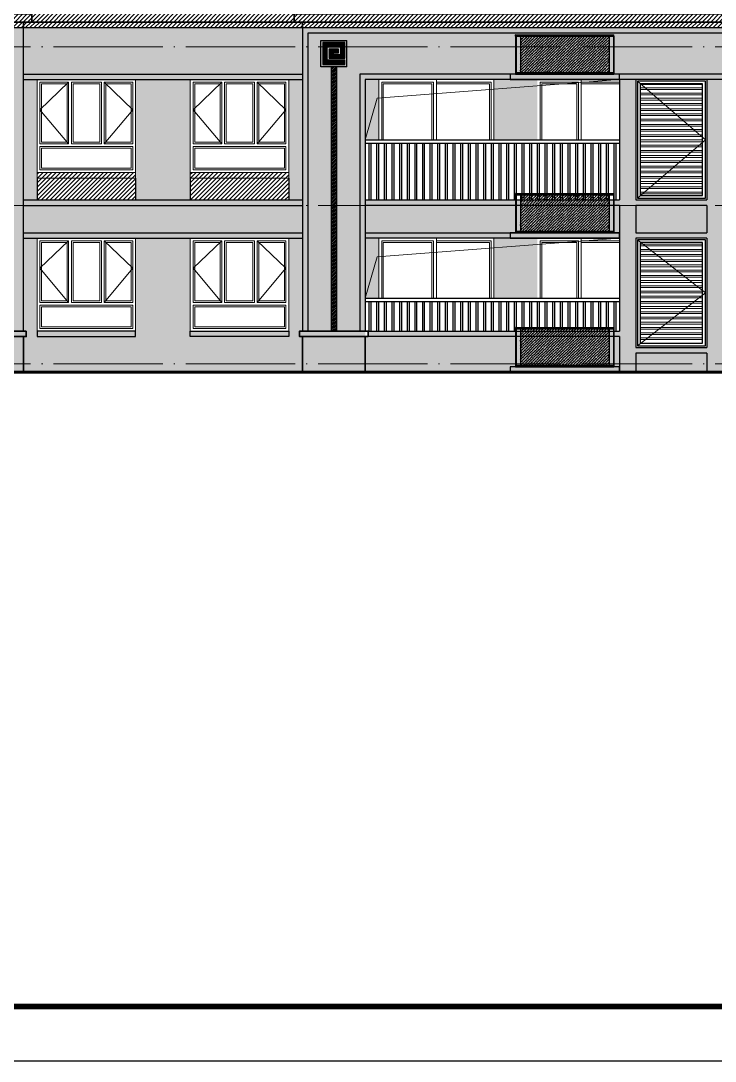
# Model space of a CAD drawing. Extents: x -518115 to 1124316, y -209821 to 1628073.
# Drawn here: x 850317 to 863017, y 101998 to 121024 of the extents above; entities that cross this region are included whole.
import ezdxf
from ezdxf.xclip import XClip

# ---------------------------------------------------------------- set-up
doc = ezdxf.new("R2010")
doc.units = 0
doc.header["$LTSCALE"] = 1000
doc.header["$MEASUREMENT"] = 0
doc.header["$XCLIPFRAME"] = 0
doc.linetypes.add('DOTE', pattern=[2.4200000000000004, 2, -0.2, 0.02, -0.2])
for name, color, linetype in [('3-剖面填充（细）', 250, 'Continuous'), ('5-平立面看线1', 45, 'Continuous'), ('Stair-栏杆', 142, 'Continuous'), ('修改标示', 212, 'Continuous'), ('图框', 140, 'Continuous'), ('看线', 251, 'Continuous'), ('立面', 73, 'Continuous')]:
    doc.layers.add(name, color=color, linetype=linetype)
for name, color, linetype, lineweight in [('DOTE', 19, 'DOTE', 9), ('WALL', 9, 'Continuous', 40), ('WINDOW', 144, 'Continuous', 15), ('立面-中轮廓线', 213, 'Continuous', 35), ('立面-普通轮廓', 7, 'Continuous', 18), ('立面-洞口示意', 152, 'Continuous', 13), ('立面-窗', 129, 'Continuous', 30), ('立面-窗开启线', 250, 'Continuous', 13)]:
    doc.layers.add(name, color=color, linetype=linetype, lineweight=lineweight)
doc.layers.add('yichutu', color=7, linetype='Continuous', true_color=0xffffff, plot=False)

# ---------------------------------------------------------------- blocks, each defined once
blk = doc.blocks.new('A$C0FC9229A')
at = {"color": 164}
blk.add_wipeout([(1079.579837211702, 1056.4612844407857), (1079.0798372109443, 1056.961284441528), (-922.9201627899898, 1056.9612844389592), (-923.4201627882102, 1056.4612844407295), (-923.4201627881281, 1026.9612844414949), (-921.9201627881267, 1026.9612844417134), (-921.9201627881266, 286.96128444166413), (-923.4201627881263, 286.96128444170995), (-923.4201627882101, 257.4612844426099), (-922.92016278999, 256.96128444438006), (1079.0798372109446, 256.96128444187), (1079.5798372117024, 257.4612844426122), (1079.5798372118738, 286.9612844416141), (1078.0798372118734, 286.961284441712), (1078.0798372118734, 1026.9612844416044), (1079.5798372118675, 1026.9612844419455)], dxfattribs=at).translate(0, 0, -1e-08).dxf.layer = 'WALL'
h = blk.add_hatch()
h.set_pattern_fill('ANSI36', color=164, scale=25, style=0)
h.set_pattern_definition([(45, (0, 0), (21.04747528375584, 77.17407604043804), [99.21875, -19.84375, 0, -19.84375])])
h.paths.add_polyline_path([(982.5813084756956, 286.9612844416974), (982.5813084756956, 1026.961284441697), (-825.9216340542771, 1026.961284441671), (-825.9216340542771, 286.9612844416711)])
for p, q in [((-923.4201627881266, 1026.96128444167), (-923.4201627881266, 1056.461284440738)), ((-923.4201627881266, 1056.461284440738), (-922.9201627899893, 1056.461284440738)), ((-923.4201627881266, 1051.754177659896), (1079.579837211873, 1051.754177659925)), ((-923.4201627881266, 1026.96128444167), (1079.579837211873, 1026.961284441699)), ((-922.9201627899893, 1056.961284441553), (1079.079837210942, 1056.961284441582)), ((-922.9201627899893, 1026.96128444167), (-922.9201627899893, 1056.961284441553)), ((-922.9201627899893, 1056.814837830636), (1079.079837210942, 1056.814837830665)), ((-922.9201627899893, 1052.107731049909), (1079.079837210942, 1052.107731049939)), ((-921.9201627881266, 286.9612844416697), (-921.9201627881266, 1026.96128444167)), ((-921.5666091800667, 1026.96128444167), (-921.5666091800667, 286.9613622748584)), ((-921.0716340537183, 286.9612844416697), (-921.0716340537183, 1026.96128444167)), ((-912.068080663681, 1026.96128444167), (-912.068080663681, 286.9612844416697)), ((-911.9201627885923, 1056.814837830636), (-911.9201627885923, 1026.96128444167)), ((-911.7145272712223, 1026.96128444167), (-911.7145272712223, 286.9612844416697)), ((-896.9201627885923, 1039.848035787727), (-899.4201627899893, 1038.404660114698)), ((-899.4201627899893, 1038.404660114698), (-899.4201627899893, 1035.517908768525)), ((-899.4201627899893, 1035.517908768525), (-896.9201627885923, 1034.074533095496)), ((-896.9201627885923, 1029.606468328537), (-896.9201627885923, 1044.316100554686)), ((-894.4201627899893, 1038.404660114698), (-896.9201627885923, 1039.848035787727)), ((-896.9201627885923, 1034.074533095496), (-894.4201627899893, 1035.517908768525)), ((-894.4201627899893, 1035.517908768525), (-894.4201627899893, 1038.404660114698)), ((-846.9201627885923, 1039.848035787727), (-849.4201627899893, 1038.404660114698)), ((-849.4201627899893, 1038.404660114698), (-849.4201627899893, 1035.517908768525)), ((-849.4201627899893, 1035.517908768525), (-846.9201627885923, 1034.074533095496)), ((-846.9201627885923, 1029.606468328537), (-846.9201627885923, 1044.316100554686)), ((-844.4201627899893, 1038.404660114698), (-846.9201627885923, 1039.848035787727)), ((-846.9201627885923, 1034.074533095496), (-844.4201627899893, 1035.517908768525)), ((-844.4201627899893, 1035.517908768525), (-844.4201627899893, 1038.404660114698)), ((-826.4216340524144, 1026.96128444167), (-826.4216340524144, 286.9612844416697)), ((-825.9216340542771, 1026.96128444167), (-825.9216340542771, 286.9612844416697)), ((-719.7339139464311, 1044.642090430745), (-703.1064116298221, 1044.642090430745)), ((-719.7339139464311, 1034.852737898735), (-703.1064116298221, 1034.852737898735)), ((-711.4201627881266, 1054.099483286176), (-711.4201627881266, 1025.40696208764)), ((859.2660860535689, 1044.642090430774), (875.8935883701779, 1044.642090430774)), ((859.2660860535689, 1034.852737898764), (875.8935883701779, 1034.852737898764)), ((867.5798372118734, 1054.099483286205), (867.5798372118734, 1025.406962087669)), ((982.5813084756956, 1026.961284441699), (982.5813084756956, 286.9612844416988)), ((1003.079837209545, 1039.848035787756), (1000.579837210942, 1038.404660114727)), ((1000.579837210942, 1038.404660114727), (1000.579837210942, 1035.517908768554)), ((1000.579837210942, 1035.517908768554), (1003.079837209545, 1034.074533095525)), ((1003.079837209545, 1029.606468328566), (1003.079837209545, 1044.316100554715)), ((1005.579837210942, 1038.404660114727), (1003.079837209545, 1039.848035787756)), ((1003.079837209545, 1034.074533095525), (1005.579837210942, 1035.517908768554)), ((1005.579837210942, 1035.517908768554), (1005.579837210942, 1038.404660114727)), ((1053.079837211873, 1039.848035787756), (1050.579837210942, 1038.404660114727)), ((1050.579837210942, 1038.404660114727), (1050.579837210942, 1035.517908768554)), ((1050.579837210942, 1035.517908768554), (1053.079837211873, 1034.074533095525)), ((1053.079837209545, 1029.606468328566), (1053.079837209545, 1044.316100554715)), ((1055.579837210942, 1038.404660114727), (1053.079837211873, 1039.848035787756)), ((1053.079837211873, 1034.074533095525), (1055.579837210942, 1035.517908768554)), ((1055.579837210942, 1035.517908768554), (1055.579837210942, 1038.404660114727)), ((1067.874201694503, 1026.961284441699), (1067.874201694503, 286.9612844416988)), ((1068.079837211873, 1056.961284441582), (1068.079837211873, 1026.961284441699)), ((1068.227755086962, 1026.961284441699), (1068.227755086962, 286.9612844416988)), ((1077.231308476999, 286.9612844416988), (1077.231308476999, 1026.961284441699)), ((1077.726283603348, 1026.961284441699), (1077.726283603348, 286.9613622748875)), ((1078.079837211873, 286.9612844416988), (1078.079837211873, 1026.961284441699)), ((1079.079837210942, 1026.961284441699), (1079.079837210942, 1056.961284441582)), ((1079.579837211873, 1056.461284440767), (1079.079837210942, 1056.461284440767)), ((1079.579837211873, 1026.961284441699), (1079.579837211873, 1056.461284440767)), ((-923.4201627881266, 286.9612844416697), (1079.579837211873, 286.9612844416988)), ((-923.4201627881266, 286.9612844416697), (-923.4201627881266, 257.461284442601)), ((-923.4201627881266, 262.1683912233275), (1079.579837211873, 262.1683912233566)), ((-923.4201627881266, 257.461284442601), (-922.9201627899893, 257.461284442601)), ((-922.9201627899893, 286.9612844416697), (-922.9201627899893, 256.9612844417861)), ((-922.9201627899893, 261.8148378334299), (1079.079837210942, 261.814837833459)), ((-922.9201627899893, 257.107731052587), (1079.079837210942, 257.1077310526161)), ((-922.9201627899893, 256.9612844417861), (1079.079837210942, 256.9612844418152)), ((-921.9201627881266, 286.9612844416697), (-825.9216340542771, 286.9612844416697)), ((-911.9201627885923, 257.107731052587), (-911.9201627885923, 286.9612844416697)), ((-899.4201627899893, 278.4046601146983), (-896.9201627885923, 279.8480357878434)), ((-899.4201627899893, 275.5179087686411), (-899.4201627899893, 278.4046601146983)), ((-896.9201627885923, 274.0745330956124), (-899.4201627899893, 275.5179087686411)), ((-896.9201627885923, 284.3161005548027), (-896.9201627885923, 269.6064683286531)), ((-896.9201627885923, 279.8480357878434), (-894.4201627899893, 278.4046601146983)), ((-894.4201627899893, 275.5179087686411), (-896.9201627885923, 274.0745330956124)), ((-894.4201627899893, 278.4046601146983), (-894.4201627899893, 275.5179087686411)), ((-849.4201627899893, 278.4046601146983), (-846.9201627885923, 279.8480357878434)), ((-849.4201627899893, 275.5179087686411), (-849.4201627899893, 278.4046601146983)), ((-846.9201627885923, 274.0745330956124), (-849.4201627899893, 275.5179087686411)), ((-846.9201627885923, 284.3161005548027), (-846.9201627885923, 269.6064683286531)), ((-846.9201627885923, 279.8480357878434), (-844.4201627899893, 278.4046601146983)), ((-844.4201627899893, 275.5179087686411), (-846.9201627885923, 274.0745330956124)), ((-844.4201627899893, 278.4046601146983), (-844.4201627899893, 275.5179087686411)), ((1000.579837210942, 278.4046601148439), (1003.079837209545, 279.8480357878725)), ((1000.579837210942, 275.5179087686702), (1000.579837210942, 278.4046601148439)), ((1003.079837209545, 274.0745330956415), (1000.579837210942, 275.5179087686702)), ((1003.079837209545, 284.3161005548318), (1003.079837209545, 269.6064683286822)), ((1003.079837209545, 279.8480357878725), (1005.579837210942, 278.4046601148439)), ((1005.579837210942, 275.5179087686702), (1003.079837209545, 274.0745330956415)), ((1005.579837210942, 278.4046601148439), (1005.579837210942, 275.5179087686702)), ((1050.579837210942, 278.4046601148439), (1053.079837211873, 279.8480357878725)), ((1050.579837210942, 275.5179087686702), (1050.579837210942, 278.4046601148439)), ((1053.079837211873, 274.0745330956415), (1050.579837210942, 275.5179087686702)), ((1053.079837209545, 284.3161005548318), (1053.079837209545, 269.6064683286822)), ((1053.079837211873, 279.8480357878725), (1055.579837210942, 278.4046601148439)), ((1055.579837210942, 275.5179087686702), (1053.079837211873, 274.0745330956415)), ((1055.579837210942, 278.4046601148439), (1055.579837210942, 275.5179087686702)), ((1068.079837211873, 256.9612844418152), (1068.079837211873, 286.9612844416988)), ((1079.079837210942, 286.9612844416988), (1079.079837210942, 256.9612844418152)), ((1079.579837211873, 257.4612844426301), (1079.079837210942, 257.4612844426301)), ((1079.579837211873, 286.9612844416988), (1079.579837211873, 257.4612844426301))]:
    blk.add_line(p, q, dxfattribs=at)
for points in [[(-923.4201627881266, 1051.754177659896), (-923.382646670565, 1051.888544058689), (-923.2743637273088, 1052.003718933818), (-923.1117844744585, 1052.080736328644), (-922.9201627899893, 1052.107731049909)], [(1079.579837211873, 1051.754177659925), (1079.541776977945, 1051.889476683282), (1079.433390601072, 1052.004177660274), (1079.271178926341, 1052.080818401126), (1079.079837210942, 1052.107731049939)], [(-923.4201627881266, 262.1683912233275), (-923.382646670565, 262.0340248246503), (-923.2743637273088, 261.9188499495212), (-923.1117844744585, 261.8418325546954), (-922.9201627899893, 261.8148378334299)], [(1079.579837211873, 262.1683912233566), (1079.541776977945, 262.0330922001158), (1079.433390601072, 261.9183912230073), (1079.271178926341, 261.8417504822719), (1079.079837210942, 261.814837833459)]]:
    blk.add_lwpolyline(points, dxfattribs=at)
for centre, radius in [((-896.9201627885923, 1036.96128444167), 9.999999999959998), ((-896.9201627885923, 1036.96128444167), 9.499999999199998), ((-846.9201627885923, 1036.96128444167), 9.999999999959998), ((-846.9201627885923, 1036.96128444167), 9.499999999199998), ((1003.079837209545, 1036.961284441699), 9.999999999959998), ((1003.079837209545, 1036.961284441699), 9.499999999199998), ((1053.079837211873, 1036.961284441699), 9.999999999959998), ((1053.079837211873, 1036.961284441699), 9.499999999199998), ((-896.9201627885923, 276.9612844416697), 9.999999999959998), ((-896.9201627885923, 276.9612844416697), 9.499999999199998), ((-846.9201627885923, 276.9612844416697), 9.999999999959998), ((-846.9201627885923, 276.9612844416697), 9.499999999199998), ((1003.079837209545, 276.9612844416988), 9.999999999959998), ((1003.079837209545, 276.9612844416988), 9.499999999199998), ((1053.079837211873, 276.9612844416988), 9.999999999959998), ((1053.079837211873, 276.9612844416988), 9.499999999199998)]:
    blk.add_circle(centre, radius, dxfattribs=at)
for centre, radius, start, end in [((-922.9201627899893, 1056.461284440738), 0.4999999982210284, 90, 180), ((-719.9783924506046, 1039.74741416474), 4.900778049206776, 87.14057591316207, 272.8594240868379), ((-702.8619331256486, 1039.74741416474), 4.900778049206776, 267.1405759131621, 92.85942408683792), ((859.0216075493954, 1039.747414164769), 4.900778049206776, 87.14057591316207, 272.8594240868379), ((876.1380668743514, 1039.747414164769), 4.900778049206776, 267.1405759131621, 92.85942408683792), ((1079.079837210942, 1056.461284440767), 0.5000000007600001, 0, 90), ((-922.9201627899893, 257.461284442601), 0.4999999982210284, 180, 270), ((1079.079837210942, 257.4612844426301), 0.5000000007600001, 270, 0)]:
    blk.add_arc(centre, radius, start, end, dxfattribs=at)
blk = doc.blocks.new('yct-841-594-84100-59399.9999999999-100-1000.0')
at = {"layer": 'yichutu', "color": 7, "true_color": 0xffffff}
blk.add_lwpolyline([(0, 0), (0, 59399.99999999994), (84100, 59399.99999999994), (84100, 0)], close=True, dxfattribs=at)
blk = doc.blocks.new('TK')
at = {"layer": '图框'}
blk.add_lwpolyline([(465375.0184975343, 548713.6539831527), (549475.0184975343, 548713.6539831527), (549475.0184975343, 489313.6539831528), (465375.0184975343, 489313.6539831528)], close=True, dxfattribs=at)
blk.add_lwpolyline([(465375.0184975343, 548713.6539831527), (549475.0184975343, 548713.6539831527), (549475.0184975343, 489313.6539831528), (465375.0184975343, 489313.6539831528)], close=True, dxfattribs=at)
at = {"layer": '图框', "const_width": 100}
blk.add_lwpolyline([(548475.0184975343, 490313.6539831528), (548475.0184975343, 547713.6539831527), (467875.0184975343, 547713.6539831527), (467875.0184975343, 490313.6539831528)], close=True, dxfattribs=at)
blk = doc.blocks.new('A$C28396737')
at = {"layer": 'WINDOW'}
blk.add_line((-800.000142690842, 2299.999999992666), (-800.000142690842, 0), dxfattribs=at)
for points in [[(-1550.000285381684, 2249.999999992666), (-850.0001426907838, 2249.999999992608), (-850.0001426907838, 49.99999999994179), (-1550.000285381684, 50)], [(-49.99999999988358, 2249.999999992666), (-800.0001426907838, 2249.999999992608), (-800.0001426907838, 49.99999999994179), (-49.99999999988358, 50)]]:
    blk.add_lwpolyline(points, close=True, dxfattribs=at)
at = {"layer": 'WINDOW', "color": 250}
blk.add_lwpolyline([(-1520.000285381684, 2219.999999992666), (-880.0001426907838, 2219.999999992608), (-880.0001426907838, 79.99999999994179), (-1520.000285381684, 80)], close=True, dxfattribs=at)
blk.add_lwpolyline([(-800.000142690842, 80), (-79.99999999988358, 80), (-79.99999999988358, 2219.999999992666), (-800.000142690842, 2219.999999992666)], dxfattribs=at)
at = {"layer": '立面-普通轮廓'}
blk.add_lwpolyline([(-1600.000285381684, 2299.999999992666), (0, 2299.999999992666), (0, 0), (-1600.000285381684, 0)], close=True, dxfattribs=at)
blk = doc.blocks.new('A$C41BE1890')
at = {"layer": 'WINDOW'}
blk.add_line((-1050.000142690842, 2299.999999992666), (-1050.000142690842, 0), dxfattribs=at)
for points in [[(-2050.000285381684, 2249.999999992666), (-1100.000142690784, 2249.999999992608), (-1100.000142690784, 49.99999999994179), (-2050.000285381684, 50)], [(-49.99999999988358, 2249.999999992666), (-1050.000142690784, 2249.999999992608), (-1050.000142690784, 49.99999999994179), (-49.99999999988358, 50)]]:
    blk.add_lwpolyline(points, close=True, dxfattribs=at)
at = {"layer": 'WINDOW', "color": 250}
blk.add_lwpolyline([(-2020.000285381684, 2219.999999992666), (-1130.000142690784, 2219.999999992608), (-1130.000142690784, 79.99999999994179), (-2020.000285381684, 80)], close=True, dxfattribs=at)
blk.add_lwpolyline([(-1050.000142690842, 80), (-79.99999999988358, 80), (-79.99999999988358, 2219.999999992666), (-1050.000142690842, 2219.999999992666)], dxfattribs=at)
at = {"layer": '立面-普通轮廓'}
blk.add_lwpolyline([(-2100.000285381684, 2299.999999992666), (0, 2299.999999992666), (0, 0), (-2100.000285381684, 0)], close=True, dxfattribs=at)
blk = doc.blocks.new('A$C36833A54')
at = {"layer": '立面-窗开启线', "ltscale": 0.5, "true_color": 0x88471b}
h = blk.add_hatch(dxfattribs=at)
h.set_pattern_fill('ANSI32', color=36, scale=20, angle=135)
h.set_pattern_definition([(180, (-1300.000000000698, -2250.037416705163), (-7.105427357601002e-15, -95.25), []), (180, (-1331.750013714773, -2218.287402991074), (-7.105427357601002e-15, -95.25), [])])
edge = h.paths.add_edge_path()
edge.add_line((-80, -41.00314468541183), (-80.00000000069849, -1920.037416705163))
edge.add_line((-80.00000000069849, -1920.037416705163), (-1213.078702175291, -1920.037416705163))
edge.add_line((-1220.000000000698, -1920.037416705163), (-1220, -80))
edge.add_line((-1220, -80), (-80, -80))
at = {"layer": '立面-普通轮廓'}
blk.add_lwpolyline([(-1300.000000000698, -2000.037416705163), (-6.984919309616089e-10, -2000.037416705163), (0, 0), (-1300, 0)], close=True, dxfattribs=at)
at = {"layer": '立面-窗'}
for points in [[(-1270.000000000698, -1970.037416705163), (-30.00000000069849, -1970.037416705163), (-30, -30), (-1270, -30)], [(-1220.000000000698, -1920.037416705163), (-80.00000000069849, -1920.037416705163), (-80, -80), (-1220, -80)]]:
    blk.add_lwpolyline(points, close=True, dxfattribs=at)
at = {"layer": '立面-窗开启线', "ltscale": 0.5}
blk.add_lwpolyline([(-1270, -30), (-29.99999999965075, -1000.018708352582), (-1269.999999999651, -1970.037416705512)], dxfattribs=at)
blk = doc.blocks.new('A$C6BC36758')
at = {"layer": 'WINDOW'}
for points in [[(-1750.000285381684, 1650), (-1225.000285381684, 1650), (-1225.000285381684, 525), (-1750.000285381684, 525)], [(-1175.000285381684, 1650), (-624.9999999997672, 1650), (-624.9999999997672, 525), (-1175.000285381684, 525)], [(-50, 1650), (-575, 1650), (-575, 525), (-50, 525)], [(-1750.000285381684, 475), (-50, 475), (-50, 50), (-1750.000285381684, 50)]]:
    blk.add_lwpolyline(points, close=True, dxfattribs=at)
at = {"layer": 'WINDOW', "color": 250}
for points in [[(-1720.000285381684, 1620), (-1255.000285381684, 1620), (-1255.000285381684, 555), (-1720.000285381684, 555)], [(-1145.000285381684, 1620), (-654.9999999997672, 1620), (-654.9999999997672, 555), (-1145.000285381684, 555)], [(-80, 1620), (-545, 1620), (-545, 555), (-80, 555)], [(-1720.000285381684, 445), (-80, 445), (-80, 80), (-1720.000285381684, 80)]]:
    blk.add_lwpolyline(points, close=True, dxfattribs=at)
at = {"layer": '立面-普通轮廓'}
blk.add_lwpolyline([(-1800.000285381684, 1700), (0, 1700), (0, 0), (-1800.000285381684, 0)], close=True, dxfattribs=at)
at = {"layer": '立面-窗开启线', "color": 251, "ltscale": 0.5, "true_color": 0x636466}
for points in [[(-1225.000285381684, 1650), (-1750.000285381684, 1150), (-1225.000285381684, 525)], [(-575, 1650), (-50, 1150), (-575, 525)]]:
    blk.add_lwpolyline(points, dxfattribs=at)
blk = doc.blocks.new('A$C6E765447')
at = {"layer": '3-剖面填充（细）'}
h = blk.add_hatch(dxfattribs=at)
h.set_pattern_fill('ANSI31', color=251, scale=5)
h.set_pattern_definition([(45, (0, 0), (-5.612660075668221, 5.612660075668221), [])])
h.paths.add_polyline_path([(752.4873256832362, 98.34558459406254), (752.488500122385, 501.7472126909997), (347.5151471169665, 501.7472126909997), (347.5151471169665, 216.5989486103435), (634.9753073384053, 216.5980891659856), (634.9759096482303, 383.8731053103693), (465.0597000622656, 383.8735327089671), (465.0594519505976, 314.8372825471452), (554.621606254601, 314.8370157694444), (554.6215028543957, 276.4907131245126), (427.4766364826356, 276.4910335540771), (427.4770903480239, 421.8491470410954), (672.5587241169998, 421.8485611676006), (672.5579672014575, 178.2518236484611), (347.5151471169665, 178.2525947944113), (347.5151471169665, 98.34674059426987)])
at = {"layer": '立面'}
for p, q in [((309.9311556662433, 60.00056258006953), (309.9324931035517, 540.0905675082467)), ((790.070138166775, 540.07518442336), (309.9324931035517, 540.0905675082467)), ((347.514283454977, 216.5989486129256), (347.5151471169665, 501.7472126909997)), ((347.5151471169665, 501.7472126909997), (752.4885001661023, 501.7622289133724)), ((427.4770903480239, 421.8491470410954), (427.4766364826355, 276.4910335540771)), ((672.5587241169997, 421.8485611676006), (427.4770903480239, 421.8491470410954)), ((465.0594519505976, 314.8372825471452), (465.0597000622656, 383.8735327089671)), ((465.0597000622656, 383.8735327089671), (634.9759096482303, 383.8731053103693)), ((634.9759096482303, 383.8731053103693), (634.9753073384054, 216.5980891659856)), ((672.5579672014574, 178.2518236484611), (672.5587241169997, 421.8485611676006)), ((752.4885001661023, 501.7622289133724), (752.4873256832361, 98.34558459406253)), ((790.0688443301478, 59.9992481044028), (790.070138166775, 540.07518442336)), ((634.9753073384054, 216.5980891659856), (347.514283454977, 216.5989486129256)), ((427.4766364826355, 276.4910335540771), (554.6215028543957, 276.4907131245127)), ((554.6216062546009, 314.8370157694444), (465.0594519505976, 314.8372825471452)), ((554.6215028543957, 276.4907131245127), (554.6216062546009, 314.8370157694444)), ((309.9311556662433, 60.00056258006953), (790.0688443301478, 59.9992481044028)), ((347.5139713321114, 98.3467405976262), (347.5141790736234, 178.2525947967079)), ((752.4873256832361, 98.34558459406253), (347.5139713321114, 98.3467405976262)), ((347.5141790736234, 178.2525947967079), (672.5579672014574, 178.2518236484611))]:
    blk.add_line(p, q, dxfattribs=at)
blk = doc.blocks.new('hfhfthfthf')
at = {"layer": 'Stair-栏杆'}
for p, q in [((424316.5786998163, 36475.99991834373), (428966.5787161089, 36475.99991834373)), ((424316.5786998163, 36415.99991834466), (428966.5787161089, 36415.99991834466))]:
    blk.add_line(p, q, dxfattribs=at)
for points in [[(424386.5786998165, 35376), (424386.5786998165, 36415.99991834466)], [(424416.5786998165, 36415.99991834466), (424416.5786998165, 35376)], [(424526.5786998165, 35376), (424526.5786998165, 36415.99991834466)], [(424556.5786998165, 36415.99991834466), (424556.5786998165, 35376)], [(424666.5786998165, 35376), (424666.5786998165, 36415.99991834466)], [(424696.5786998165, 36415.99991834466), (424696.5786998165, 35376)], [(424806.5786998165, 35376), (424806.5786998165, 36415.99991834466)], [(424836.5786998165, 36415.99991834466), (424836.5786998165, 35376)], [(424946.5786998165, 35376), (424946.5786998165, 36415.99991834466)], [(424976.5786998165, 36415.99991834466), (424976.5786998165, 35376)], [(425086.5786998165, 35376), (425086.5786998165, 36415.99991834466)], [(425116.5786998165, 36415.99991834466), (425116.5786998165, 35376)], [(425226.5786998165, 35376), (425226.5786998165, 36415.99991834466)], [(425256.5786998165, 36415.99991834466), (425256.5786998165, 35376)], [(425366.5786998165, 35376), (425366.5786998165, 36415.99991834466)], [(425396.5786998165, 36415.99991834466), (425396.5786998165, 35376)], [(425506.5786998165, 35376), (425506.5786998165, 36415.99991834466)], [(425536.5786998165, 36415.99991834466), (425536.5786998165, 35376)], [(425646.5786998165, 35376), (425646.5786998165, 36415.99991834466)], [(425676.5786998165, 36415.99991834466), (425676.5786998165, 35376)], [(425786.5786998165, 35376), (425786.5786998165, 36415.99991834466)], [(425816.5786998165, 36415.99991834466), (425816.5786998165, 35376)], [(425926.5786998165, 35376), (425926.5786998165, 36415.99991834466)], [(425956.5786998165, 36415.99991834466), (425956.5786998165, 35376)], [(426066.5786998165, 35376), (426066.5786998165, 36415.99991834466)], [(426096.5786998165, 36415.99991834466), (426096.5786998165, 35376)], [(426206.5786998165, 35376), (426206.5786998165, 36415.99991834466)], [(426236.5786998165, 36415.99991834466), (426236.5786998165, 35376)], [(426346.5786998165, 35376), (426346.5786998165, 36415.99991834466)], [(426376.5786998165, 36415.99991834466), (426376.5786998165, 35376)], [(426486.5786998165, 35376), (426486.5786998165, 36415.99991834466)], [(426516.5786998165, 36415.99991834466), (426516.5786998165, 35376)], [(426626.5786998165, 35376), (426626.5786998165, 36415.99991834466)], [(426656.5786998165, 36415.99991834466), (426656.5786998165, 35376)], [(426766.5786998165, 35376), (426766.5786998165, 36415.99991834466)], [(426796.5786998165, 36415.99991834466), (426796.5786998165, 35376)], [(426906.5786998165, 35376), (426906.5786998165, 36415.99991834466)], [(426936.5786998165, 36415.99991834466), (426936.5786998165, 35376)], [(427046.5786998165, 35376), (427046.5786998165, 36415.99991834466)], [(427076.5786998165, 36415.99991834466), (427076.5786998165, 35376)], [(427186.5786998165, 35376), (427186.5786998165, 36415.99991834466)], [(427216.5786998165, 36415.99991834466), (427216.5786998165, 35376)], [(427326.5786998165, 35376), (427326.5786998165, 36415.99991834466)], [(427356.5786998165, 36415.99991834466), (427356.5786998165, 35376)], [(427466.5786998165, 35376), (427466.5786998165, 36415.99991834466)], [(427496.5786998165, 36415.99991834466), (427496.5786998165, 35376)], [(427606.5786998165, 35376), (427606.5786998165, 36415.99991834466)], [(427636.5786998165, 36415.99991834466), (427636.5786998165, 35376)], [(427746.5786998165, 35376), (427746.5786998165, 36415.99991834466)], [(427776.5786998165, 36415.99991834466), (427776.5786998165, 35376)], [(427886.5786998165, 35376), (427886.5786998165, 36415.99991834466)], [(427916.5786998165, 36415.99991834466), (427916.5786998165, 35376)], [(428026.5786998165, 35376), (428026.5786998165, 36415.99991834466)], [(428056.5786998165, 36415.99991834466), (428056.5786998165, 35376)], [(428166.5786998165, 35376), (428166.5786998165, 36415.99991834466)], [(428196.5786998165, 36415.99991834466), (428196.5786998165, 35376)], [(428306.5786998165, 35376), (428306.5786998165, 36415.99991834466)], [(428336.5786998165, 36415.99991834466), (428336.5786998165, 35376)], [(428446.5786998165, 35376), (428446.5786998165, 36415.99991834466)], [(428476.5786998165, 36415.99991834466), (428476.5786998165, 35376)], [(428586.5786998165, 35376), (428586.5786998165, 36415.99991834466)], [(428616.5786998165, 36415.99991834466), (428616.5786998165, 35376)], [(428726.5786998165, 35376), (428726.5786998165, 36415.99991834466)], [(428756.5786998165, 36415.99991834466), (428756.5786998165, 35376)], [(428866.5786998165, 35376), (428866.5786998165, 36415.99991834466)], [(428896.5786998165, 36415.99991834466), (428896.5786998165, 35376)]]:
    blk.add_lwpolyline(points, dxfattribs=at)
blk = doc.blocks.new('A$C12A941BB')
at = {"layer": '立面-窗开启线', "ltscale": 0.5, "true_color": 0x88471b}
h = blk.add_hatch(dxfattribs=at)
h.set_pattern_fill('ANSI32', color=36, scale=20, angle=135)
h.set_pattern_definition([(180, (-6.984919309616089e-10, -2250.037416705163), (-7.105427357601002e-15, -95.25), []), (180, (-31.75001371477265, -2218.287402991074), (-7.105427357601002e-15, -95.25), [])])
edge = h.paths.add_edge_path()
edge.add_line((1220, -41.00314468541183), (1219.999999999302, -2120.037416705163))
edge.add_line((1219.999999999302, -2120.037416705163), (79.99999999930151, -2120.037416705163))
edge.add_line((79.99999999930151, -2114.000000000553), (80, -80))
edge.add_line((80, -80), (1220, -80))
at = {"layer": '立面-普通轮廓'}
blk.add_lwpolyline([(-6.984919309616089e-10, -2200.037416705163), (1299.999999999302, -2200.037416705163), (1300, 0), (0, 0)], close=True, dxfattribs=at)
at = {"layer": '立面-窗'}
for points in [[(29.99999999930151, -2170.037416705163), (1269.999999999302, -2170.037416705163), (1270, -30), (30, -30)], [(79.99999999930151, -2120.037416705163), (1219.999999999302, -2120.037416705163), (1220, -80), (80, -80)]]:
    blk.add_lwpolyline(points, close=True, dxfattribs=at)
at = {"layer": '立面-窗开启线', "ltscale": 0.5}
blk.add_lwpolyline([(30, -30), (1270.000000000349, -1100.018708352582), (30.00000000034925, -2170.037416705512)], dxfattribs=at)

msp = doc.modelspace()

# ---------------------------------------------------------------- hatches: boundary and pattern name
at = {"layer": '3-剖面填充（细）'}
h = msp.add_hatch(dxfattribs=at)
h.set_pattern_fill('ANSI31', color=256, scale=35)
h.set_pattern_definition([(45, (409200.0000343336, 76572.63961671214), (-39.28862052967754, 39.28862052967754), [])])
h.paths.add_polyline_path([(830316.5787371687, 120998.639616712), (875516.5854862839, 120998.6396166991), (875516.5854862839, 121148.6396167062), (830316.5787371687, 121148.6396167124)])
h = msp.add_hatch(dxfattribs=at)
h.set_pattern_fill('ANSI31', color=256, scale=35)
h.set_pattern_definition([(45, (409350.0000343336, 76422.63961671214), (-39.28862052967754, 39.28862052967754), [])])
h.paths.add_polyline_path([(830466.5787371687, 120898.639616712), (875366.5854862839, 120898.6396166991), (875366.5854862839, 120998.6396167062), (830466.5787371687, 120998.6396167124)])
h = msp.add_hatch(dxfattribs=at)
h.set_pattern_fill('ANSI31', color=256, scale=15)
h.set_pattern_definition([(45, (688020.3102549023, -7299.269138854579), (-16.83798022700466, 16.83798022700466), [])])
h.paths.add_polyline_path([(855991.5856113724, 115348.6396167132), (856091.5856224641, 115348.6396167132), (856091.5870613718, 120183.59397273), (855991.587050276, 120183.5939412916)])
h = msp.add_hatch(dxfattribs=at)
h.set_pattern_fill('ANSI31', color=256, scale=35)
h.set_pattern_definition([(45, (155172.5187151294, 91072.63961479359), (-39.28862052967754, 39.28862052967754), [])])
h.paths.add_polyline_path([(850616.5787164533, 118248.6396147941), (850616.5787164116, 117748.6396147931), (852416.5855209568, 117748.6396148001), (852416.5855209568, 118248.6396148006)])
h = msp.add_hatch(dxfattribs=at)
h.set_pattern_fill('ANSI31', color=256, scale=35)
h.set_pattern_definition([(45, (157972.5252202933, 91072.63961479347), (-39.28862052967754, 39.28862052967754), [])])
h.paths.add_polyline_path([(853416.5852216171, 118248.6396147939), (853416.5852215755, 117748.639614793), (855216.5920261206, 117748.6396148), (855216.5920261206, 118248.6396148005)])

# ---------------------------------------------------------------- linework, layer by layer
at = {"color": 2}
for points in [[(861266.1366744434, 120048.639616713), (859266.1366744434, 120048.639616713), (859266.1366744434, 119948.6396167131), (861266.1366744434, 119948.6396167131)], [(861266.1366744434, 114698.6396167128), (859266.1366744434, 114698.6396167128), (859266.1366744434, 114598.6396167129), (861266.1366744434, 114598.6396167129)]]:
    msp.add_lwpolyline(points, close=True, dxfattribs=at)
at = {"layer": '3-剖面填充（细）'}
msp.add_line((830466.5787371686, 120898.6396167124), (875366.5854862839, 120898.6396167124), dxfattribs=at)
at = {"layer": '3-剖面填充（细）', "color": 251}
for p, q in [((850616.5787164116, 118148.6396147943), (850616.5787164116, 117748.6396147931)), ((852416.5855209568, 118148.6396147943), (852416.5855209568, 117748.6396147931)), ((853416.5852215755, 118148.6396147942), (853416.5852215755, 117748.639614793)), ((855216.5920261206, 118148.6396147942), (855216.5920261206, 117748.639614793))]:
    msp.add_line(p, q, dxfattribs=at)
at = {"layer": 'Stair-栏杆'}
for p, q in [((856616.5855039802, 115948.6395350566), (861266.5855202728, 115948.6395350566)), ((856616.5855039802, 115888.6395350575), (861266.5855202728, 115888.6395350575))]:
    msp.add_line(p, q, dxfattribs=at)
for points in [[(856686.5855039804, 115348.6396167129), (856686.5855039804, 115888.6395350575)], [(856716.5855039804, 115888.6395350575), (856716.5855039804, 115348.6396167129)], [(856826.5855039804, 115348.6396167129), (856826.5855039804, 115888.6395350575)], [(856856.5855039804, 115888.6395350575), (856856.5855039804, 115348.6396167129)], [(856966.5855039804, 115348.6396167129), (856966.5855039804, 115888.6395350575)], [(856996.5855039804, 115888.6395350575), (856996.5855039804, 115348.6396167129)], [(857106.5855039804, 115348.6396167129), (857106.5855039804, 115888.6395350575)], [(857136.5855039804, 115888.6395350575), (857136.5855039804, 115348.6396167129)], [(857246.5855039804, 115348.6396167129), (857246.5855039804, 115888.6395350575)], [(857276.5855039804, 115888.6395350575), (857276.5855039804, 115348.6396167129)], [(857386.5855039804, 115348.6396167129), (857386.5855039804, 115888.6395350575)], [(857416.5855039804, 115888.6395350575), (857416.5855039804, 115348.6396167129)], [(857526.5855039804, 115348.6396167129), (857526.5855039804, 115888.6395350575)], [(857556.5855039804, 115888.6395350575), (857556.5855039804, 115348.6396167129)], [(857666.5855039804, 115348.6396167129), (857666.5855039804, 115888.6395350575)], [(857696.5855039804, 115888.6395350575), (857696.5855039804, 115348.6396167129)], [(857806.5855039804, 115348.6396167129), (857806.5855039804, 115888.6395350575)], [(857836.5855039804, 115888.6395350575), (857836.5855039804, 115348.6396167129)], [(857946.5855039804, 115348.6396167129), (857946.5855039804, 115888.6395350575)], [(857976.5855039804, 115888.6395350575), (857976.5855039804, 115348.6396167129)], [(858086.5855039804, 115348.6396167129), (858086.5855039804, 115888.6395350575)], [(858116.5855039804, 115888.6395350575), (858116.5855039804, 115348.6396167129)], [(858226.5855039804, 115348.6396167129), (858226.5855039804, 115888.6395350575)], [(858256.5855039804, 115888.6395350575), (858256.5855039804, 115348.6396167129)], [(858366.5855039804, 115348.6396167129), (858366.5855039804, 115888.6395350575)], [(858396.5855039804, 115888.6395350575), (858396.5855039804, 115348.6396167129)], [(858506.5855039804, 115348.6396167129), (858506.5855039804, 115888.6395350575)], [(858536.5855039804, 115888.6395350575), (858536.5855039804, 115348.6396167129)], [(858646.5855039804, 115348.6396167129), (858646.5855039804, 115888.6395350575)], [(858676.5855039804, 115888.6395350575), (858676.5855039804, 115348.6396167129)], [(858786.5855039804, 115348.6396167129), (858786.5855039804, 115888.6395350575)], [(858816.5855039804, 115888.6395350575), (858816.5855039804, 115348.6396167129)], [(858926.5855039804, 115348.6396167129), (858926.5855039804, 115888.6395350575)], [(858956.5855039804, 115888.6395350575), (858956.5855039804, 115348.6396167129)], [(859066.5855039804, 115348.6396167129), (859066.5855039804, 115888.6395350575)], [(859096.5855039804, 115888.6395350575), (859096.5855039804, 115348.6396167129)], [(859206.5855039804, 115348.6396167129), (859206.5855039804, 115888.6395350575)], [(859236.5855039804, 115888.6395350575), (859236.5855039804, 115348.6396167129)], [(859346.5855039804, 115348.6396167129), (859346.5855039804, 115888.6395350575)], [(859376.5855039804, 115888.6395350575), (859376.5855039804, 115348.6396167129)], [(859486.5855039804, 115348.6396167129), (859486.5855039804, 115888.6395350575)], [(859516.5855039804, 115888.6395350575), (859516.5855039804, 115348.6396167129)], [(859626.5855039804, 115348.6396167129), (859626.5855039804, 115888.6395350575)], [(859656.5855039804, 115888.6395350575), (859656.5855039804, 115348.6396167129)], [(859766.5855039804, 115348.6396167129), (859766.5855039804, 115888.6395350575)], [(859796.5855039804, 115888.6395350575), (859796.5855039804, 115348.6396167129)], [(859906.5855039804, 115348.6396167129), (859906.5855039804, 115888.6395350575)], [(859936.5855039804, 115888.6395350575), (859936.5855039804, 115348.6396167129)], [(860046.5855039804, 115348.6396167129), (860046.5855039804, 115888.6395350575)], [(860076.5855039804, 115888.6395350575), (860076.5855039804, 115348.6396167129)], [(860186.5855039804, 115348.6396167129), (860186.5855039804, 115888.6395350575)], [(860216.5855039804, 115888.6395350575), (860216.5855039804, 115348.6396167129)], [(860326.5855039804, 115348.6396167129), (860326.5855039804, 115888.6395350575)], [(860356.5855039804, 115888.6395350575), (860356.5855039804, 115348.6396167129)], [(860466.5855039804, 115348.6396167129), (860466.5855039804, 115888.6395350575)], [(860496.5855039804, 115888.6395350575), (860496.5855039804, 115348.6396167129)], [(860606.5855039804, 115348.6396167129), (860606.5855039804, 115888.6395350575)], [(860636.5855039804, 115888.6395350575), (860636.5855039804, 115348.6396167129)], [(860746.5855039804, 115348.6396167129), (860746.5855039804, 115888.6395350575)], [(860776.5855039804, 115888.6395350575), (860776.5855039804, 115348.6396167129)], [(860886.5855039804, 115348.6396167129), (860886.5855039804, 115888.6395350575)], [(860916.5855039804, 115888.6395350575), (860916.5855039804, 115348.6396167129)], [(861026.5855039804, 115348.6396167129), (861026.5855039804, 115888.6395350575)], [(861056.5855039804, 115888.6395350575), (861056.5855039804, 115348.6396167129)], [(861166.5855039804, 115348.6396167129), (861166.5855039804, 115888.6395350575)], [(861196.5855039804, 115888.6395350575), (861196.5855039804, 115348.6396167129)]]:
    msp.add_lwpolyline(points, dxfattribs=at)
at = {"layer": '看线', "color": 30}
for p, q in [((850366.5786821546, 120048.6396167127), (855466.5855412978, 120048.6396167127)), ((850366.5786821546, 119948.6396167132), (855466.5855412978, 119948.6396167132)), ((861266.5855202728, 119948.639616713), (861266.5855202728, 117748.6396167126)), ((861566.5855063392, 119948.6396167114), (861566.5855063392, 117748.6396167111)), ((862866.5855062195, 119948.6396167115), (862866.5855062195, 117748.6396167111)), ((850366.5786821546, 117748.6396167124), (855466.5855412978, 117748.6396167124)), ((850366.5786821546, 117648.6396167129), (855466.5855412978, 117648.6396167129)), ((861266.5855202728, 117648.6396167129), (861266.5855202728, 115348.6396167126)), ((861566.5855063392, 117648.6396167129), (861566.5855063392, 117148.6396167114)), ((862866.5855062195, 117648.6396167129), (862866.5855062195, 117148.6396167114)), ((850366.5786821546, 117148.639616713), (855466.5855412978, 117148.639616713)), ((850366.5786821546, 117048.6396167123), (855466.5855412978, 117048.6396167123)), ((861566.5855063392, 117048.6396167114), (861566.5855063392, 115048.6396167111)), ((862866.5855062195, 117048.6396167115), (862866.5855062195, 115048.6396167111)), ((861266.5855202728, 115248.6396167125), (861266.5855202728, 114598.6396167123)), ((861566.5855063385, 114948.6396167105), (861566.5855063385, 114598.6396167123)), ((862866.5855062195, 114948.6396167112), (862866.5855062195, 114598.639616711))]:
    msp.add_line(p, q, dxfattribs=at)
for points in [[(850366.5786821546, 115348.6396167132), (850366.5786821546, 120898.6396167124)], [(855466.5855412978, 120898.6396167124), (855466.5855412978, 115348.6396167132)], [(861566.5855063385, 117748.6396167111), (862866.5855062195, 117748.6396167111)], [(862866.5855062195, 117648.6396167112), (861566.5855063385, 117648.6396167111)], [(861266.5855202728, 117048.6396167134), (856616.5855039802, 117048.639616713)], [(861566.5855063385, 117148.6396167114), (862866.5855062195, 117148.6396167114)], [(862866.5855062195, 117048.6396167115), (861566.5855063385, 117048.6396167114)], [(852416.58552096, 115248.6396167131), (852416.58552096, 115348.6396167131), (850616.5787164563, 115348.6396167132), (850616.5787164146, 115248.6396167135), (852416.5787164535, 115248.6396167131)], [(853416.5787024925, 115248.6396167131), (853416.5787024925, 115348.6396167131), (855216.585506996, 115348.6396167132), (855216.5855070377, 115248.6396167135), (853416.585506999, 115248.6396167131)], [(861566.5855063385, 115048.6396167111), (862866.5855062195, 115048.6396167111)], [(862866.5855062195, 114948.6396167112), (861566.5855063385, 114948.6396167111)]]:
    msp.add_lwpolyline(points, dxfattribs=at)
at = {"layer": '立面'}
for p, q in [((855991.5856028387, 120183.5940938921), (855991.5856512353, 115348.6396167132)), ((856091.5856028387, 120183.5940938921), (856091.5856512354, 115348.6396167132))]:
    msp.add_line(p, q, dxfattribs=at)
at = {"layer": '立面-中轮廓线', "color": 2}
for p, q in [((830316.5787371686, 120998.6396167124), (850516.5786821546, 120998.6396167046)), ((850366.5786821545, 120998.6396167123), (855466.5855412977, 120998.6396167123)), ((855316.5855412978, 120998.6396167124), (875516.5854862839, 120998.6396167046))]:
    msp.add_line(p, q, dxfattribs=at)
for points in [[(850366.5786821546, 120898.6396167124), (850366.5786821546, 120998.6396167124), (850516.5786821546, 120998.6396167124), (850516.5786821548, 121148.6396167124), (830316.5787371686, 121148.6396167124), (830316.5787371686, 120998.6396167124), (830466.5787371686, 120998.6396167124), (830466.5787371686, 120898.6396167124)], [(875366.5854862839, 120898.6396167124), (875366.5854862839, 120998.6396167124), (875516.5854862839, 120998.6396167124), (875516.5854862839, 121148.6396167124), (855316.5855412978, 121148.6396167124), (855316.5855412978, 120998.6396167124), (855466.5855412978, 120998.6396167124), (855466.5855412978, 120898.6396167124)], [(850366.5786821546, 114598.6396167129), (850366.5786821546, 115248.6396167135)], [(855466.5855412978, 115248.6396167132), (855466.5855412978, 114598.6396167129)], [(856616.5855039802, 115248.6396167135), (856616.5855039802, 114598.6396167129)]]:
    msp.add_lwpolyline(points, dxfattribs=at)
for points in [[(850416.5786821338, 115348.6396167132), (849166.5786970666, 115348.6396167132), (849166.5786970666, 115248.6396167132), (850416.5786821755, 115248.6396167135)], [(856666.5855039593, 115348.6396167132), (855416.585518892, 115348.6396167132), (855416.585518892, 115248.6396167132), (856666.585504001, 115248.6396167135)]]:
    msp.add_lwpolyline(points, close=True, dxfattribs=at)
at = {"layer": '立面-普通轮廓'}
for points in [[(852416.58552096, 118148.6396167131), (852416.58552096, 118248.6396167131), (850616.5787164563, 118248.6396167132), (850616.5787164146, 118148.6396167135), (852416.5787164535, 118148.6396167131)], [(853416.5787024925, 118148.6396167131), (853416.5787024925, 118248.6396167131), (855216.585506996, 118248.6396167132), (855216.5855070377, 118148.6396167135), (853416.585506999, 118148.6396167131)]]:
    msp.add_lwpolyline(points, dxfattribs=at)
at = {"layer": '立面-洞口示意'}
for points in [[(856616.5855039804, 118848.6395350566), (856836.0550865984, 119607.398597907), (861266.5855202728, 119948.6396167134)], [(856616.5855039802, 115948.6395350566), (856836.0550865984, 116707.398597907), (861266.5855202728, 117048.6396167134)]]:
    msp.add_lwpolyline(points, dxfattribs=at)

# ---------------------------------------------------------------- block references
at = {"xscale": -1}
msp.add_blockref('A$C6E765447', (856591.587055822, 120123.5940516685), dxfattribs=at)
for name, p in [('A$C6BC36758', (852416.579001835, 118248.6396167132)), ('A$C6BC36758', (855216.5855069988, 118248.6396167132)), ('A$C12A941BB', (861566.5855063392, 119948.6396167134)), ('A$C6BC36758', (852416.579001835, 115348.6396167132)), ('A$C6BC36758', (855216.5855069988, 115348.6396167132)), ('A$C36833A54', (862866.5855062195, 117048.6770334162))]:
    msp.add_blockref(name, p)
ref = msp.add_blockref('A$C41BE1890', (858966.5855067497, 117648.6396167129))
XClip(ref).set_block_clipping_path([(-2100.000285381684, 1199.9999183437394), (0, 2299.9999999926586)])
ref = msp.add_blockref('A$C28396737', (861366.4920893008, 117648.6396167129))
XClip(ref).set_block_clipping_path([(-1600.0002853815677, 1199.9999183437103), (-99.90656902786577, 2300.0000000003856)])
ref = msp.add_blockref('A$C41BE1890', (858966.5855067497, 114748.6396167129))
XClip(ref).set_block_clipping_path([(-2100.000285381684, 1199.9999183437394), (0, 2299.9999999926586)])
ref = msp.add_blockref('A$C28396737', (861366.4920893008, 114748.6396167129))
XClip(ref).set_block_clipping_path([(-1600.0002853815677, 1199.9999183437103), (-99.90656902786577, 2300.0000000003856)])
at = {"layer": '修改标示', "ltscale": 2, "xscale": 0.8976916526008281, "yscale": 0.8976916526008281, "zscale": 0.8976916526008281}
msp.add_blockref('A$C0FC9229A', (860196.0450563432, 116917.967616628), dxfattribs=at)

# ---------------------------------------------------------------- next in the draw order: linework, layer by layer
at = {"color": 2}
msp.add_lwpolyline([(861266.1366744434, 117148.639616713), (859266.1366744434, 117148.639616713), (859266.1366744434, 117048.6396167131), (861266.1366744434, 117048.6396167131)], close=True, dxfattribs=at)
at = {"layer": '3-剖面填充（细）', "color": 252, "true_color": 0x939598}
msp.add_lwpolyline([(874316.5855236015, 115348.6396167132), (874316.5855236015, 120048.639616713), (856516.5855039802, 120048.639616713), (856516.5855039802, 115348.6396167132)], dxfattribs=at)
at = {"layer": 'DOTE', "linetype": 'DOTE'}
msp.add_line((826716.5787028408, 117648.6396167129), (879116.5787018675, 117648.639616713), dxfattribs=at)
at = {"layer": '看线', "color": 30}
for points in [[(856616.5855039802, 117748.6396167126), (861266.5855202728, 117748.6396167126)], [(861266.5855202728, 117648.6396167131), (856616.5855039802, 117648.6396167126)], [(856616.5855039802, 117148.639616713), (861266.5855202728, 117148.639616713)]]:
    msp.add_lwpolyline(points, dxfattribs=at)

# ---------------------------------------------------------------- next in the draw order: block references
for name, p in [('TK', (348239.0943141588, -387315.2143123731)), ('hfhfthfthf', (432300.0068041639, 82372.63961671287))]:
    msp.add_blockref(name, p)
at = {"layer": 'yichutu'}
msp.add_blockref('yct-841-594-84100-59399.9999999999-100-1000.0', (813614.1128116931, 101998.4396707796), dxfattribs=at)

# ---------------------------------------------------------------- next in the draw order: block references
at = {"layer": '修改标示', "ltscale": 2, "xscale": 0.8976916526008281, "yscale": 0.8976916526008281, "zscale": 0.8976916526008281}
msp.add_blockref('A$C0FC9229A', (860196.0450563431, 114467.9676166277), dxfattribs=at)

# ---------------------------------------------------------------- next in the draw order: linework, layer by layer
at = {"layer": '5-平立面看线1', "color": 1, "ltscale": 0.8, "const_width": 50}
msp.add_lwpolyline([(879116.5787018675, 114598.6396167129), (826716.5787028406, 114598.6396167129)], dxfattribs=at)
at = {"layer": 'DOTE', "linetype": 'DOTE'}
msp.add_line((826716.5787028408, 114748.6396167129), (879116.5787018675, 114748.639616713), dxfattribs=at)
at = {"layer": '看线', "color": 30}
for points in [[(875266.5854862839, 115348.6396167132), (875266.5854862839, 120798.6396167124), (855566.5855412978, 120798.6396167124), (855566.5855412978, 115348.6396167132)], [(874216.5855236015, 115348.6396167132), (874216.5855236015, 119948.639616713), (856616.5855039802, 119948.639616713), (856616.5855039802, 115348.6396167132)], [(856666.5855039593, 115348.6396147955), (861266.5855202728, 115348.6396167126)], [(861266.5855202728, 115248.6396167131), (856666.585504001, 115248.6396147959)]]:
    msp.add_lwpolyline(points, dxfattribs=at)

# ---------------------------------------------------------------- next in the draw order: block references
at = {"layer": '修改标示', "ltscale": 2, "xscale": 0.8976916526008281, "yscale": 0.8976916526008281, "zscale": 0.8976916526008281}
msp.add_blockref('A$C0FC9229A', (860196.0450563432, 119817.967616628), dxfattribs=at)

# ---------------------------------------------------------------- next in the draw order: hatches: boundary and pattern name
at = {"layer": '3-剖面填充（细）'}
h = msp.add_hatch(dxfattribs=at)
h.set_pattern_fill('混凝土', color=251, scale=40)
h.set_pattern_definition([(49.99999999999999, (419214.0000000347, 91072.63961671287), (286.9040730403014, -25.10085399303804), [30, -330]), (355, (419214.0000000347, 91072.63961671287), (-55.50053344520001, 300.8768534800047), [24, -264]), (100.4514, (419237.9086720347, 91070.54788071287), (231.4037526856086, 275.7758168243814), [25.496076, -280.4568448]), (46.18420000000001, (419214.0000000347, 91152.63961671287), (426.8964194502578, -66.20760573160723), [45, -495]), (96.6356, (419249.5746980347, 91147.12229391286), (373.8650822194813, 389.6471483601767), [38.2441152, -420.6852]), (351.1842, (419214.0000000347, 91152.63961671287), (373.8647780534509, 389.6474403701299), [36, -396]), (21, (419254.0000000347, 91132.63961671287), (238.7628208473847, -161.0475562661355), [30, -330]), (326.0000000000001, (419254.0000000347, 91132.63961671287), (97.32613276863269, 290.0600180187412), [24, -264]), (71.4514, (419273.8968932347, 91119.21897431288), (336.089051432596, 129.012198683981), [25.496076, -280.4568448]), (37.50000000000001, (419214.0000000347, 91072.63961671287), (4.863942126916267, 133.1575415325246), [0, -260.8, 0, -268, 0, -265]), (7.499999999999999, (419214.0000000347, 91072.63961671287), (105.2278149768594, 157.7646847529441), [0, -152.8, 0, -254.8, 0, -101]), (327.5, (419124.8000000347, 91072.63961671287), (213.5289744689636, -9.021948693751902), [0, -100, 0, -312, 0, -414]), (317.5, (419084.8000000347, 91072.63961671287), (233.2744677369545, 40.04199293292709), [0, -130, 0, -207.2, 0, -294])])
h.paths.add_polyline_path([(855216.5786882547, 119948.6396167216), (853416.5718837514, 119948.6396167216), (853416.5718837514, 117748.6396148015), (855216.5786882547, 117748.6396148015)], flags=16)
h.paths.add_polyline_path([(863166.5784017717, 117048.6396167206), (864766.5786871741, 117048.6396167206), (864766.5786871741, 115348.6396167206), (863166.5784017717, 115348.6396167206)], flags=16)
h.paths.add_polyline_path([(863166.5786871705, 119948.6396167206), (864766.5786871741, 119948.6396167206), (864766.5786871741, 118248.6396167206), (863166.5786871705, 118248.6396167206)], flags=16)
h.paths.add_polyline_path([(861566.5786874752, 117048.639616719), (862866.5786874745, 117048.639616719), (862866.5786874745, 115048.6022000138), (861566.5786874752, 115048.6022000138)], flags=16)
h.paths.add_polyline_path([(861566.5786875949, 119948.6396167209), (862866.5786875942, 119948.6396167209), (862866.5786875942, 117748.6396167185), (861566.5786875949, 117748.6396167185)], flags=16)
h.paths.add_polyline_path([(856866.5784026237, 117048.639616713), (856866.5784026237, 115948.6395350566), (856616.5786852358, 115948.6395350566), (856616.5786852358, 115348.6396167207), (856666.578685215, 115348.6396167415), (856666.578685215, 115248.6396167209), (856616.5786852358, 115248.6396167209), (856616.5786852358, 115348.6396167126), (861266.5787015285, 115348.6396167126), (861266.5787015285, 117048.6396167208), (859766.4849851747, 117048.639616713), (859766.4849851747, 115948.6395350566), (858966.5786880053, 115948.6395350566), (858966.5786880053, 117048.6396167207)], flags=16)
h.paths.add_polyline_path([(856866.5784026237, 119948.639616713), (856866.5784026237, 118848.6395350641), (856616.5786852358, 118848.6395350632), (856616.5786852358, 117748.6396167201), (861266.5787015285, 117748.6396167201), (861266.5787015285, 119948.6396167209), (859766.4849851747, 119948.6396167209), (859766.4849851747, 118848.6395350641), (858966.5786880053, 118848.6395350641), (858966.5786880053, 119948.6396167205)], flags=16)
h.paths.add_polyline_path([(853416.5784028728, 117048.6396167207), (855216.5786882545, 117048.6396167207), (855216.5786882545, 115348.6396167207), (853416.5784028728, 115348.6396167207)], flags=16)
h.paths.add_polyline_path([(867666.5789883212, 117048.6396167206), (866066.5787029188, 117048.6396167206), (866066.5787029188, 115348.6396167206), (867666.5789883212, 115348.6396167206)], flags=16)
h.paths.add_polyline_path([(867666.5787029224, 119948.6396167206), (866066.5787029188, 119948.6396167206), (866066.5787029188, 118248.6396167206), (867666.5787029224, 118248.6396167206)], flags=16)
h.paths.add_polyline_path([(869266.5787026178, 117048.639616719), (867966.5787026185, 117048.639616719), (867966.5787026185, 115048.6022000138), (869266.5787026178, 115048.6022000138)], flags=16)
h.paths.add_polyline_path([(869266.5787024981, 119948.6396167209), (867966.5787024988, 119948.6396167209), (867966.5787024988, 117748.6396167185), (869266.5787024981, 117748.6396167185)], flags=16)
h.paths.add_polyline_path([(873966.5789874693, 117048.639616713), (873966.5789874693, 115948.6395350566), (874216.5787048572, 115948.6395350566), (874216.5787048572, 115348.6396167207), (874166.578704878, 115348.6396167415), (874166.578704878, 115248.6396167209), (874216.5787048572, 115248.6396167209), (874216.5787048572, 115348.6396167126), (869566.5786885645, 115348.6396167126), (869566.5786885645, 117048.6396167208), (871066.6724049182, 117048.639616713), (871066.6724049182, 115948.6395350566), (871866.5787020876, 115948.6395350566), (871866.5787020876, 117048.6396167207)], flags=16)
h.paths.add_polyline_path([(873966.5789874693, 119948.639616713), (873966.5789874693, 118848.6395350641), (874216.5787048572, 118848.6395350632), (874216.5787048572, 117748.6396167201), (869566.5786885645, 117748.6396167201), (869566.5786885645, 119948.6396167209), (871066.6724049182, 119948.6396167209), (871066.6724049182, 118848.6395350641), (871866.5787020876, 118848.6395350641), (871866.5787020876, 119948.6396167205)], flags=16)
h.paths.add_polyline_path([(877416.5789872202, 117048.6396167207), (875616.5787018385, 117048.6396167207), (875616.5787018385, 115348.6396167207), (877416.5789872202, 115348.6396167207)], flags=16)
h.paths.add_polyline_path([(850616.5787164533, 119948.6396167216), (852416.5855209568, 119948.6396167216), (852416.5855209568, 117748.6396148015), (850616.5787164533, 117748.6396148015)], flags=16)
h.paths.add_polyline_path([(842666.5790029365, 117048.6396167206), (841066.5787175338, 117048.6396167206), (841066.5787175338, 115348.6396167206), (842666.5790029365, 115348.6396167206)], flags=16)
h.paths.add_polyline_path([(842666.5787175376, 119948.6396167206), (841066.5787175338, 119948.6396167206), (841066.5787175338, 118248.6396167206), (842666.5787175376, 118248.6396167206)], flags=16)
h.paths.add_polyline_path([(844266.5787172328, 117048.639616719), (842966.5787172335, 117048.639616719), (842966.5787172335, 115048.6022000138), (844266.5787172328, 115048.6022000138)], flags=16)
h.paths.add_polyline_path([(844266.5787171132, 119948.6396167209), (842966.5787171139, 119948.6396167209), (842966.5787171139, 117748.6396167185), (844266.5787171132, 117748.6396167185)], flags=16)
h.paths.add_polyline_path([(848966.5790020843, 117048.639616713), (848966.5790020843, 115948.6395350566), (849216.5787194723, 115948.6395350566), (849216.5787194723, 115348.6396167207), (849166.5787194931, 115348.6396167415), (849166.5787194931, 115248.6396167209), (849216.5787194723, 115248.6396167209), (849216.5787194723, 115348.6396167126), (844566.5787031796, 115348.6396167126), (844566.5787031796, 117048.6396167208), (846066.6724195334, 117048.639616713), (846066.6724195334, 115948.6395350566), (846866.5787167026, 115948.6395350566), (846866.5787167028, 117048.6396167207)], flags=16)
h.paths.add_polyline_path([(848966.5790020843, 119948.639616713), (848966.5790020844, 118848.6395350641), (849216.5787194723, 118848.6395350632), (849216.5787194723, 117748.6396167201), (844566.5787031796, 117748.6396167201), (844566.5787031796, 119948.6396167209), (846066.6724195334, 119948.6396167209), (846066.6724195334, 118848.6395350641), (846866.5787167026, 118848.6395350641), (846866.5787167026, 119948.6396167205)], flags=16)
h.paths.add_polyline_path([(852416.5790018352, 117048.6396167207), (850616.5787164535, 117048.6396167207), (850616.5787164535, 115348.6396167207), (852416.5790018352, 115348.6396167207)], flags=16)
h.paths.add_polyline_path([(838166.5784163867, 117048.6396167206), (839766.5787017894, 117048.6396167206), (839766.5787017894, 115348.6396167206), (838166.5784163867, 115348.6396167206)], flags=16)
h.paths.add_polyline_path([(838166.5787017856, 119948.6396167206), (839766.5787017894, 119948.6396167206), (839766.5787017894, 118248.6396167206), (838166.5787017856, 118248.6396167206)], flags=16)
h.paths.add_polyline_path([(836566.5787020904, 117048.639616719), (837866.5787020897, 117048.639616719), (837866.5787020897, 115048.6022000138), (836566.5787020904, 115048.6022000138)], flags=16)
h.paths.add_polyline_path([(836566.57870221, 119948.6396167209), (837866.5787022093, 119948.6396167209), (837866.5787022093, 117748.6396167185), (836566.57870221, 117748.6396167185)], flags=16)
h.paths.add_polyline_path([(831866.5784172389, 117048.639616713), (831866.5784172389, 115948.6395350566), (831616.578699851, 115948.6395350566), (831616.578699851, 115348.6396167207), (831666.5786998301, 115348.6396167415), (831666.5786998301, 115248.6396167209), (831616.578699851, 115248.6396167209), (831616.5786997259, 115348.6396157437), (836266.5787160186, 115348.6396157437), (836266.5787161436, 117048.6396167208), (834766.4849997899, 117048.639616713), (834766.4849997899, 115948.6395350566), (833966.5787026206, 115948.6395350566), (833966.5787026205, 117048.6396167207)], flags=16)
h.paths.add_polyline_path([(831866.5784172389, 119948.639616713), (831866.5784172388, 118848.6395350641), (831616.578699851, 118848.6395350632), (831616.578699851, 117748.6396167201), (836266.5787161436, 117748.6396167201), (836266.5787161436, 119948.6396167209), (834766.4849997899, 119948.6396167209), (834766.4849997899, 118848.6395350641), (833966.5787026206, 118848.6395350641), (833966.5787026206, 119948.6396167205)], flags=16)
h.paths.add_polyline_path([(828416.578417488, 117048.6396167207), (830216.5787028697, 117048.6396167207), (830216.5787028697, 115348.6396167207), (828416.578417488, 115348.6396167207)], flags=16)
h.paths.add_polyline_path([(827816.5785601499, 117698.6396167203), (827816.5785601499, 117148.6396167207), (827666.5788455316, 117148.6396167207), (827666.5788455316, 117048.6396167207), (827816.5788455314, 117048.6396167207), (827816.5788455314, 115348.6396167207), (827666.5787028407, 115348.6396167207), (827666.5787028407, 115248.6396167207), (827816.5787406975, 115248.6396079845), (827816.5787028407, 114598.6396167203), (878016.5787021724, 114598.6396167203), (878016.5787021725, 115248.6396167207), (878166.5855206117, 115248.6396167207), (878166.5855206117, 115348.6396167207), (878016.5787021724, 115348.6396167207), (878016.5855206117, 117048.6396167207), (878166.585377921, 117048.6396167207), (878166.585377921, 117148.6396167207), (878016.5855206117, 117148.6396167207), (878016.5788445581, 117698.6396167203), (875366.5786675395, 117698.6396167203), (875366.5786675395, 120898.6396167198), (830466.5787371686, 120898.6396167198), (830466.5787371686, 117698.6396167203)])

# ---------------------------------------------------------------- next in the draw order: linework, layer by layer
at = {"layer": 'DOTE', "linetype": 'DOTE'}
msp.add_line((826716.5787028408, 120548.6396167129), (879116.5787018675, 120548.639616713), dxfattribs=at)

doc.saveas('drawing.dxf')
